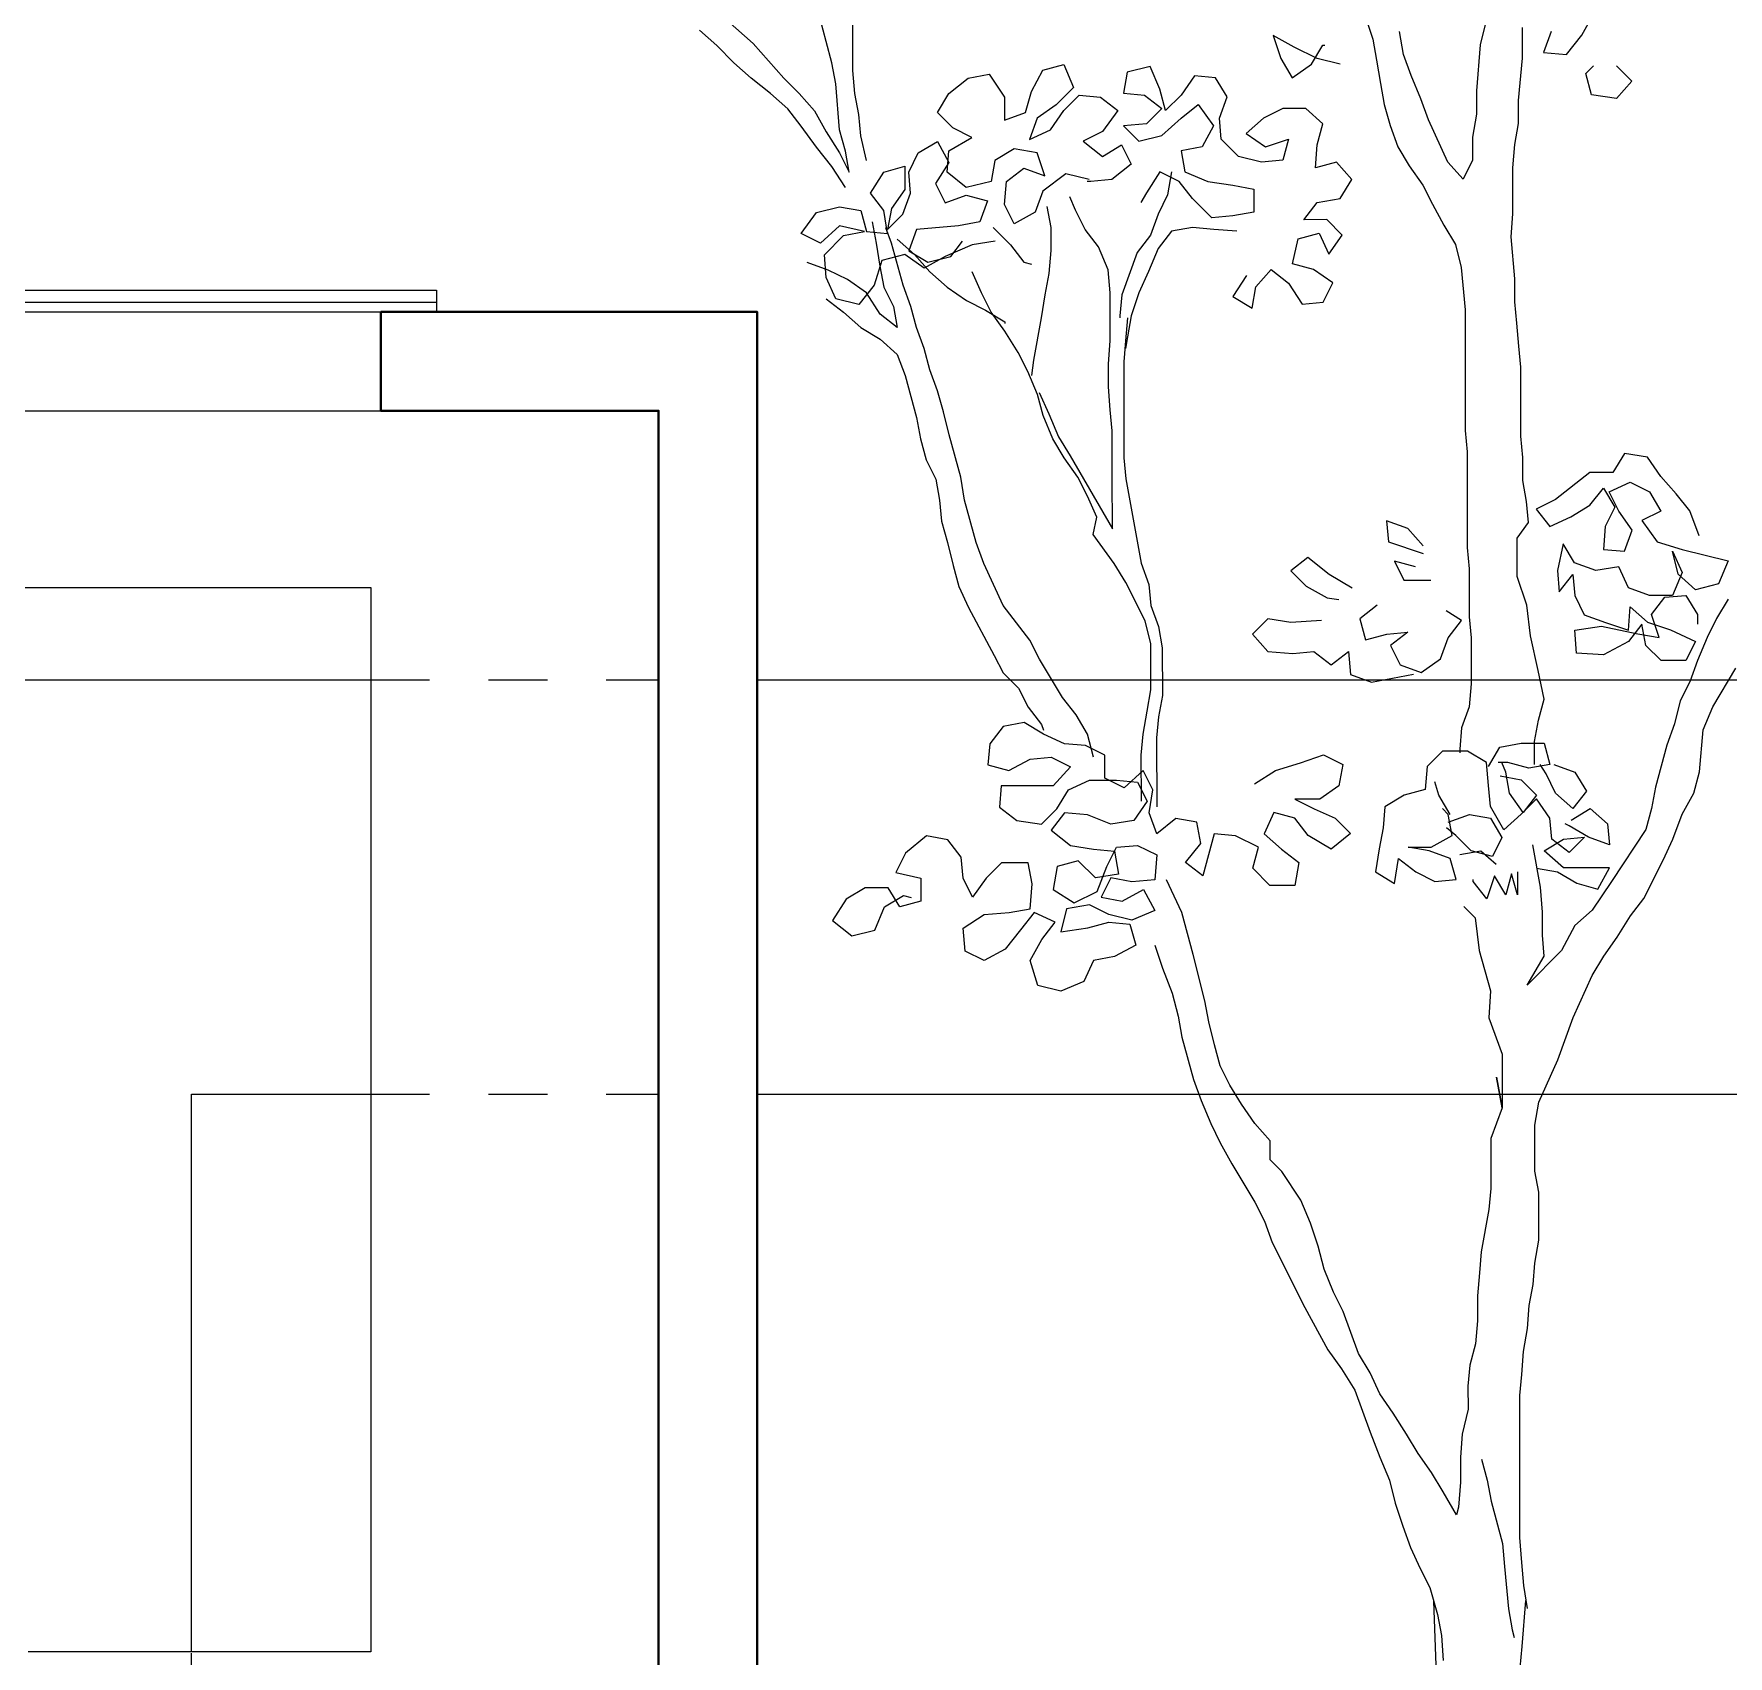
# Model space of a CAD drawing. Header units: millimetres. Extents: x 2810.5 to 2848.4, y 1624.4 to 1676.1.
# Drawn here: x 2840.064 to 2842.94, y 1637.632 to 1640.386 of the extents above; entities that cross this region are included whole.
import ezdxf

# ---------------------------------------------------------------- set-up
doc = ezdxf.new("R2010")
doc.units = ezdxf.units.MM
doc.linetypes.add('TRATTEGGIATA2', pattern=[9.525, 6.35, -3.175])
for name, color, linetype, lineweight in [('MURATURA_section_wall', 7, 'Continuous', 40), ('PROIEZIONI_projections', 145, 'Continuous', 13), ('SEZIONI_medie_small_section', 2, 'Continuous', 25)]:
    doc.layers.add(name, color=color, linetype=linetype, lineweight=lineweight)
doc.layers.add('VERDE_ALBERI', color=104, linetype='Continuous')
doc.layers.add('VETRATE_sezioni_windows_sections', color=7, linetype='Continuous', true_color=0x4d79ff)

msp = doc.modelspace()

# ---------------------------------------------------------------- linework, layer by layer
at = {"layer": 'MURATURA_section_wall'}
msp.add_line((2840.6531, 1639.9136), (2840.6531, 1639.746), dxfattribs=at)
for points in [[(2840.6531, 1639.9136), (2841.2921, 1639.9136), (2841.2921, 1636.7731)], [(2840.6531, 1639.746), (2841.1246, 1639.746), (2841.1246, 1636.7731)]]:
    msp.add_lwpolyline(points, dxfattribs=at)
at = {"layer": 'PROIEZIONI_projections'}
for points in [[(2841.2921, 1639.2893), (2844.0749, 1639.2893), (2844.0749, 1641.8615), (2839.8676, 1641.8615), (2839.8676, 1639.9504)], [(2839.1397, 1639.9136), (2840.6531, 1639.9136)], [(2839.1397, 1639.746), (2840.6531, 1639.746)], [(2837.7077, 1638.1136), (2837.7077, 1639.446), (2840.6357, 1639.446), (2840.6357, 1637.6395), (2840.0538, 1637.6395)], [(2839.8676, 1639.446), (2839.8676, 1639.2893), (2840.6357, 1639.2893)], [(2840.3314, 1637.6395), (2840.3314, 1638.5856), (2840.6357, 1638.5856)], [(2841.2921, 1638.5856), (2843.2007, 1638.5856), (2843.2007, 1636.7731), (2841.2921, 1636.7731)]]:
    msp.add_lwpolyline(points, dxfattribs=at)
at = {"layer": 'PROIEZIONI_projections', "linetype": 'TRATTEGGIATA2', "ltscale": 0.01}
for points in [[(2840.6357, 1639.2893), (2841.1246, 1639.2893)], [(2840.6357, 1638.5856), (2841.1246, 1638.5856)], [(2840.3314, 1637.1368), (2840.3314, 1637.6395)]]:
    msp.add_lwpolyline(points, dxfattribs=at)
at = {"layer": 'SEZIONI_medie_small_section'}
msp.add_line((2840.7474, 1639.9504), (2840.7474, 1639.9136), dxfattribs=at)
at = {"layer": 'VERDE_ALBERI'}
for p, q in [((2841.4545, 1640.3236), (2841.4544, 1640.4473)), ((2842.3109, 1640.4546), (2842.3371, 1640.3765)), ((2841.2264, 1640.4211), (2841.2851, 1640.369)), ((2841.4088, 1640.3724), (2841.399, 1640.4114)), ((2842.5292, 1640.406), (2842.5195, 1640.3669)), ((2842.6921, 1640.3833), (2842.7116, 1640.4192)), ((2841.2232, 1640.3657), (2841.1939, 1640.3917)), ((2842.2035, 1640.3633), (2842.1677, 1640.3828)), ((2842.1677, 1640.3828), (2842.1808, 1640.3438)), ((2842.3371, 1640.3765), (2842.3436, 1640.3407)), ((2842.3892, 1640.3505), (2842.3826, 1640.3895)), ((2842.5911, 1640.3441), (2842.5911, 1640.3962)), ((2842.6399, 1640.3898), (2842.6269, 1640.3539)), ((2842.666, 1640.3507), (2842.6921, 1640.3833)), ((2841.2525, 1640.3364), (2841.2232, 1640.3657)), ((2841.2851, 1640.369), (2841.3373, 1640.3104)), ((2841.4187, 1640.3365), (2841.4088, 1640.3724)), ((2842.2426, 1640.3438), (2842.2035, 1640.3633)), ((2842.2329, 1640.334), (2842.2524, 1640.3666)), ((2842.2524, 1640.3666), (2842.2556, 1640.3666)), ((2842.4023, 1640.3147), (2842.3892, 1640.3505)), ((2842.5195, 1640.3669), (2842.513, 1640.2887)), ((2842.6269, 1640.3539), (2842.666, 1640.3507)), ((2841.2819, 1640.3104), (2841.2525, 1640.3364)), ((2841.4252, 1640.3007), (2841.4187, 1640.3365)), ((2841.4578, 1640.2845), (2841.4545, 1640.3236)), ((2841.6499, 1640.3107), (2841.6857, 1640.3173)), ((2841.6857, 1640.3173), (2841.7118, 1640.2782)), ((2841.7574, 1640.288), (2841.7769, 1640.3238)), ((2841.7769, 1640.3238), (2841.8127, 1640.3337)), ((2841.8127, 1640.3337), (2841.8291, 1640.2946)), ((2841.9202, 1640.3207), (2841.9137, 1640.2849)), ((2841.9593, 1640.3305), (2841.9202, 1640.3207)), ((2841.9756, 1640.2915), (2841.9593, 1640.3305)), ((2842.1808, 1640.3438), (2842.2003, 1640.3112)), ((2842.2003, 1640.3112), (2842.2329, 1640.334)), ((2842.2817, 1640.3341), (2842.2426, 1640.3438)), ((2842.3436, 1640.3407), (2842.3502, 1640.3016)), ((2842.5847, 1640.2725), (2842.5911, 1640.3441)), ((2842.6986, 1640.3182), (2842.7116, 1640.3312)), ((2842.7084, 1640.2824), (2842.6986, 1640.3182)), ((2842.7507, 1640.3313), (2842.7768, 1640.3052)), ((2841.3145, 1640.2843), (2841.2819, 1640.3104)), ((2841.3373, 1640.3104), (2841.3633, 1640.2844)), ((2841.4318, 1640.2226), (2841.4252, 1640.3007)), ((2841.6174, 1640.2846), (2841.6499, 1640.3107)), ((2841.8291, 1640.2946), (2841.7998, 1640.2652)), ((2841.9854, 1640.2556), (2841.9756, 1640.2915)), ((2842.0342, 1640.3143), (2842.0115, 1640.2817)), ((2842.0701, 1640.3111), (2842.0342, 1640.3143)), ((2842.0896, 1640.2785), (2842.0701, 1640.3111)), ((2842.3502, 1640.3016), (2842.3567, 1640.2658)), ((2842.4186, 1640.2756), (2842.4023, 1640.3147)), ((2842.513, 1640.2887), (2842.513, 1640.2496)), ((2842.7768, 1640.3052), (2842.7508, 1640.2759)), ((2841.3438, 1640.2583), (2841.3145, 1640.2843)), ((2841.3633, 1640.2844), (2841.3894, 1640.2551)), ((2841.4643, 1640.2487), (2841.4578, 1640.2845)), ((2841.5979, 1640.252), (2841.6174, 1640.2846)), ((2841.7118, 1640.2782), (2841.7119, 1640.2391)), ((2841.7477, 1640.2522), (2841.7574, 1640.288)), ((2841.7998, 1640.2652), (2841.7672, 1640.2424)), ((2841.8128, 1640.2555), (2841.8388, 1640.2816)), ((2841.8388, 1640.2816), (2841.8747, 1640.2783)), ((2841.8747, 1640.2783), (2841.904, 1640.2556)), ((2841.9137, 1640.2849), (2841.9496, 1640.2817)), ((2841.9496, 1640.2817), (2841.9789, 1640.2589)), ((2842.0115, 1640.2817), (2841.9854, 1640.2556)), ((2842.0115, 1640.2426), (2842.0408, 1640.2655)), ((2842.0408, 1640.2655), (2842.0669, 1640.2297)), ((2842.0766, 1640.2427), (2842.0896, 1640.2785)), ((2842.3567, 1640.2658), (2842.3665, 1640.2299)), ((2842.4316, 1640.2398), (2842.4186, 1640.2756)), ((2842.5847, 1640.2334), (2842.5847, 1640.2725)), ((2842.7508, 1640.2759), (2842.7084, 1640.2824)), ((2841.3666, 1640.229), (2841.3438, 1640.2583)), ((2841.3894, 1640.2551), (2841.409, 1640.2193)), ((2841.4676, 1640.2128), (2841.4643, 1640.2487)), ((2841.6239, 1640.226), (2841.5979, 1640.252)), ((2841.7119, 1640.2391), (2841.7477, 1640.2522)), ((2841.7672, 1640.2424), (2841.7542, 1640.2066)), ((2841.79, 1640.2229), (2841.8128, 1640.2555)), ((2841.904, 1640.2556), (2841.878, 1640.2197)), ((2841.9529, 1640.2328), (2841.9138, 1640.2295)), ((2841.9789, 1640.2589), (2841.9529, 1640.2328)), ((2841.9789, 1640.2133), (2842.0115, 1640.2426)), ((2842.0799, 1640.2069), (2842.0766, 1640.2427)), ((2842.1515, 1640.2428), (2842.1223, 1640.2167)), ((2842.1841, 1640.2591), (2842.1515, 1640.2428)), ((2842.2232, 1640.2591), (2842.1841, 1640.2591)), ((2842.2525, 1640.2331), (2842.2232, 1640.2591)), ((2842.2428, 1640.1973), (2842.2525, 1640.2331)), ((2842.4643, 1640.1681), (2842.4316, 1640.2398)), ((2842.513, 1640.2496), (2842.5066, 1640.2105)), ((2842.5782, 1640.1976), (2842.5847, 1640.2334)), ((2841.3927, 1640.1932), (2841.3666, 1640.229)), ((2841.409, 1640.2193), (2841.4318, 1640.1835)), ((2841.4416, 1640.1868), (2841.4318, 1640.2226)), ((2841.4774, 1640.1705), (2841.4676, 1640.2128)), ((2841.5654, 1640.1836), (2841.5979, 1640.2032)), ((2841.5979, 1640.2032), (2841.6175, 1640.1674)), ((2841.6175, 1640.1869), (2841.6565, 1640.2097)), ((2841.6565, 1640.2097), (2841.6239, 1640.226)), ((2841.7542, 1640.2066), (2841.79, 1640.2229)), ((2841.878, 1640.2197), (2841.8454, 1640.2034)), ((2841.8454, 1640.2034), (2841.878, 1640.1774)), ((2841.9138, 1640.2295), (2841.9399, 1640.2035)), ((2841.9399, 1640.2035), (2841.9789, 1640.2133)), ((2842.0669, 1640.2297), (2842.0474, 1640.1938)), ((2842.1093, 1640.1776), (2842.0799, 1640.2069)), ((2842.1223, 1640.2167), (2842.1548, 1640.1939)), ((2842.1548, 1640.1939), (2842.1939, 1640.207)), ((2842.1939, 1640.207), (2842.1842, 1640.1711)), ((2842.3665, 1640.2299), (2842.3796, 1640.1941)), ((2842.5066, 1640.2105), (2842.5066, 1640.1714)), ((2841.4188, 1640.1607), (2841.3927, 1640.1932)), ((2841.4318, 1640.1835), (2841.4481, 1640.1509)), ((2841.4481, 1640.1509), (2841.4416, 1640.1868)), ((2841.5491, 1640.151), (2841.5654, 1640.1836)), ((2841.6142, 1640.1511), (2841.6175, 1640.1869)), ((2841.7282, 1640.1903), (2841.6956, 1640.1707)), ((2841.7673, 1640.1838), (2841.7282, 1640.1903)), ((2841.7803, 1640.1447), (2841.7673, 1640.1838)), ((2841.878, 1640.1774), (2841.9106, 1640.197)), ((2841.9106, 1640.197), (2841.9269, 1640.1644)), ((2842.0474, 1640.1938), (2842.0115, 1640.1873)), ((2842.0115, 1640.1873), (2842.0181, 1640.1515)), ((2842.1484, 1640.1679), (2842.1093, 1640.1776)), ((2842.2396, 1640.1582), (2842.2428, 1640.1973)), ((2842.3796, 1640.1941), (2842.3991, 1640.1616)), ((2842.575, 1640.1585), (2842.5782, 1640.1976)), ((2841.4416, 1640.1249), (2841.4188, 1640.1607)), ((2841.484, 1640.1151), (2841.5068, 1640.151)), ((2841.5068, 1640.151), (2841.5426, 1640.1608)), ((2841.5426, 1640.1608), (2841.5426, 1640.1217)), ((2841.5524, 1640.1152), (2841.5491, 1640.151)), ((2841.6175, 1640.1674), (2841.5947, 1640.1315)), ((2841.6468, 1640.1251), (2841.6142, 1640.1511)), ((2841.6956, 1640.1707), (2841.6892, 1640.1349)), ((2841.7152, 1640.1349), (2841.7445, 1640.1577)), ((2841.7445, 1640.1577), (2841.7803, 1640.1447)), ((2841.8162, 1640.148), (2841.7771, 1640.1187)), ((2841.8553, 1640.1383), (2841.8162, 1640.148)), ((2841.9269, 1640.1644), (2841.8943, 1640.1383)), ((2841.9757, 1640.1514), (2841.953, 1640.1156)), ((2842.0083, 1640.1352), (2841.9757, 1640.1514)), ((2841.9953, 1640.1514), (2841.9888, 1640.1123)), ((2842.0181, 1640.1515), (2842.0572, 1640.1352)), ((2842.1842, 1640.1711), (2842.1484, 1640.1679)), ((2842.2754, 1640.168), (2842.2396, 1640.1582)), ((2842.3015, 1640.1387), (2842.2754, 1640.168)), ((2842.3991, 1640.1616), (2842.422, 1640.129)), ((2842.4904, 1640.1389), (2842.4643, 1640.1681)), ((2842.5066, 1640.1714), (2842.4904, 1640.1389)), ((2842.5751, 1640.0803), (2842.575, 1640.1585)), ((2841.5426, 1640.1217), (2841.5198, 1640.0891)), ((2841.5947, 1640.1315), (2841.611, 1640.099)), ((2841.6892, 1640.1349), (2841.6468, 1640.1251)), ((2841.712, 1640.0958), (2841.7152, 1640.1349)), ((2841.7771, 1640.1187), (2841.7641, 1640.0828)), ((2841.8585, 1640.135), (2841.852, 1640.135)), ((2841.8943, 1640.1383), (2841.8585, 1640.135)), ((2842.0312, 1640.1059), (2842.0083, 1640.1352)), ((2842.0572, 1640.1352), (2842.0995, 1640.1287)), ((2842.0995, 1640.1287), (2842.1354, 1640.1222)), ((2842.1354, 1640.1222), (2842.1354, 1640.0832)), ((2842.2819, 1640.1061), (2842.3015, 1640.1387)), ((2842.422, 1640.129), (2842.4383, 1640.0965)), ((2841.3928, 1640.0825), (2841.4319, 1640.0923)), ((2841.4319, 1640.0923), (2841.4677, 1640.0858)), ((2841.5068, 1640.0858), (2841.484, 1640.1151)), ((2841.5198, 1640.0891), (2841.5134, 1640.0533)), ((2841.5394, 1640.0794), (2841.5524, 1640.1152)), ((2841.611, 1640.099), (2841.6468, 1640.112)), ((2841.6468, 1640.112), (2841.6827, 1640.1023)), ((2841.6827, 1640.1023), (2841.6697, 1640.0665)), ((2841.7283, 1640.0633), (2841.712, 1640.0958)), ((2841.7836, 1640.0926), (2841.7902, 1640.0568)), ((2841.8325, 1640.0861), (2841.8227, 1640.1089)), ((2841.953, 1640.1156), (2841.9432, 1640.0993)), ((2841.9888, 1640.1123), (2841.9726, 1640.0798)), ((2842.0638, 1640.0733), (2842.0312, 1640.1059)), ((2842.2201, 1640.0702), (2842.2429, 1640.0995)), ((2842.2429, 1640.0995), (2842.2819, 1640.1061)), ((2842.4383, 1640.0965), (2842.4579, 1640.0607)), ((2841.3668, 1640.0466), (2841.3928, 1640.0825)), ((2841.4319, 1640.0597), (2841.3994, 1640.0304)), ((2841.4743, 1640.05), (2841.4319, 1640.0597)), ((2841.4677, 1640.0858), (2841.4775, 1640.05)), ((2841.4873, 1640.0663), (2841.4938, 1640.0305)), ((2841.5134, 1640.0468), (2841.5068, 1640.0858)), ((2841.5134, 1640.0533), (2841.5394, 1640.0794)), ((2841.6339, 1640.0599), (2841.5622, 1640.0533)), ((2841.6697, 1640.0665), (2841.6339, 1640.0599)), ((2841.7641, 1640.0828), (2841.7283, 1640.0633)), ((2841.8488, 1640.0536), (2841.8325, 1640.0861)), ((2841.9726, 1640.0798), (2841.9596, 1640.0439)), ((2842.0996, 1640.0766), (2842.0638, 1640.0733)), ((2842.1354, 1640.0832), (2842.0996, 1640.0766)), ((2842.2592, 1640.0703), (2842.2201, 1640.0702)), ((2842.2853, 1640.0442), (2842.2592, 1640.0703)), ((2842.4579, 1640.0607), (2842.4774, 1640.0281)), ((2842.5719, 1640.0412), (2842.5751, 1640.0803)), ((2841.3994, 1640.0304), (2841.3668, 1640.0466)), ((2841.4059, 1640.0108), (2841.4385, 1640.0434)), ((2841.4385, 1640.0434), (2841.4743, 1640.05)), ((2841.4775, 1640.05), (2841.5134, 1640.0468)), ((2841.4938, 1640.0305), (2841.5004, 1639.9914)), ((2841.5199, 1640.0305), (2841.5101, 1640.0565)), ((2841.5395, 1639.9589), (2841.5199, 1640.0305)), ((2841.5297, 1640.037), (2841.559, 1640.011)), ((2841.5622, 1640.0533), (2841.5492, 1640.0175)), ((2841.6209, 1640.0078), (2841.6404, 1640.0339)), ((2841.6958, 1640.0339), (2841.6567, 1640.0274)), ((2841.6925, 1640.0567), (2841.7218, 1640.0274)), ((2841.7902, 1640.0568), (2841.7902, 1640.0177)), ((2841.8716, 1640.0243), (2841.8488, 1640.0536)), ((2841.9596, 1640.0439), (2841.9368, 1640.0146)), ((2841.9954, 1640.0505), (2841.9726, 1640.0211)), ((2842.0312, 1640.057), (2841.9954, 1640.0505)), ((2842.067, 1640.0538), (2842.0312, 1640.057)), ((2842.1061, 1640.0506), (2842.067, 1640.0538)), ((2842.2006, 1639.9953), (2842.2104, 1640.0376)), ((2842.2104, 1640.0376), (2842.2462, 1640.0474)), ((2842.2462, 1640.0474), (2842.2625, 1640.0116)), ((2842.2625, 1640.0116), (2842.2853, 1640.0442)), ((2842.5784, 1639.9696), (2842.5719, 1640.0412)), ((2841.4092, 1639.9718), (2841.4059, 1640.0108)), ((2841.5036, 1640.0012), (2841.4906, 1639.9588)), ((2841.5427, 1640.011), (2841.5036, 1640.0012)), ((2841.5753, 1639.9882), (2841.5427, 1640.011)), ((2841.5492, 1640.0175), (2841.5818, 1639.998)), ((2841.559, 1640.011), (2841.5851, 1639.9817)), ((2841.6111, 1640.0078), (2841.5753, 1639.9882)), ((2841.5818, 1639.998), (2841.6209, 1640.0078)), ((2841.6567, 1640.0274), (2841.6111, 1640.0078)), ((2841.7218, 1640.0274), (2841.7447, 1639.9981)), ((2841.7902, 1640.0177), (2841.787, 1639.9786)), ((2841.888, 1639.9852), (2841.8716, 1640.0243)), ((2841.9368, 1640.0146), (2841.9108, 1639.9429)), ((2841.9726, 1640.0211), (2841.9564, 1639.982)), ((2842.4774, 1640.0281), (2842.4872, 1639.989)), ((2841.4125, 1639.9848), (2841.3766, 1639.9978)), ((2841.445, 1639.9685), (2841.4125, 1639.9848)), ((2841.5004, 1639.9914), (2841.5069, 1639.9556)), ((2841.5851, 1639.9817), (2841.6144, 1639.9557)), ((2841.673, 1639.946), (2841.6567, 1639.9818)), ((2841.7447, 1639.9981), (2841.7577, 1639.9949)), ((2841.787, 1639.9786), (2841.7805, 1639.9428)), ((2841.8913, 1639.9462), (2841.888, 1639.9852)), ((2841.9564, 1639.982), (2841.9401, 1639.9462)), ((2842.1225, 1639.9757), (2842.0997, 1639.9398)), ((2842.1388, 1639.9562), (2842.1648, 1639.9855)), ((2842.1648, 1639.9855), (2842.1941, 1639.9627)), ((2842.2365, 1639.9856), (2842.2006, 1639.9953)), ((2842.269, 1639.9628), (2842.2365, 1639.9856)), ((2842.4872, 1639.989), (2842.4938, 1639.9174)), ((2841.4255, 1639.936), (2841.4092, 1639.9718)), ((2841.4776, 1639.9458), (2841.445, 1639.9685)), ((2841.4906, 1639.9588), (2841.4646, 1639.9262)), ((2841.5005, 1639.91), (2841.4776, 1639.9458)), ((2841.5069, 1639.9556), (2841.5233, 1639.923)), ((2841.5526, 1639.923), (2841.5395, 1639.9589)), ((2841.6144, 1639.9557), (2841.647, 1639.9329)), ((2841.6894, 1639.9134), (2841.673, 1639.946)), ((2841.8913, 1639.8647), (2841.8913, 1639.9462)), ((2841.9401, 1639.9462), (2841.9271, 1639.9071)), ((2842.1323, 1639.9203), (2842.1388, 1639.9562)), ((2842.1941, 1639.9627), (2842.217, 1639.9269)), ((2842.2528, 1639.9302), (2842.269, 1639.9628)), ((2842.5785, 1639.9305), (2842.5784, 1639.9696)), ((2841.4092, 1639.9359), (2841.4386, 1639.9132)), ((2841.4646, 1639.9262), (2841.4255, 1639.936)), ((2841.5233, 1639.923), (2841.5298, 1639.8872)), ((2841.5624, 1639.8872), (2841.5526, 1639.923)), ((2841.647, 1639.9329), (2841.6796, 1639.9166)), ((2841.6796, 1639.9166), (2841.7122, 1639.8971)), ((2841.7805, 1639.9428), (2841.774, 1639.9037)), ((2841.9108, 1639.9429), (2841.9076, 1639.9071)), ((2842.0997, 1639.9398), (2842.1323, 1639.9203)), ((2842.217, 1639.9269), (2842.2528, 1639.9302)), ((2842.4938, 1639.9174), (2842.494, 1639.7122)), ((2842.5818, 1639.8947), (2842.5785, 1639.9305)), ((2841.4386, 1639.9132), (2841.4679, 1639.8871)), ((2841.4679, 1639.8871), (2841.5005, 1639.8676)), ((2841.5298, 1639.8872), (2841.5005, 1639.91)), ((2841.5754, 1639.8514), (2841.5624, 1639.8872)), ((2841.7122, 1639.8809), (2841.6894, 1639.9134)), ((2841.7122, 1639.8971), (2841.7122, 1639.8939)), ((2841.774, 1639.9037), (2841.7611, 1639.832)), ((2841.9076, 1639.9071), (2841.9076, 1639.9038)), ((2841.9206, 1639.9038), (2841.9174, 1639.8648)), ((2841.9271, 1639.9071), (2841.9206, 1639.8713)), ((2842.5851, 1639.8556), (2842.5818, 1639.8947)), ((2841.5005, 1639.8676), (2841.5298, 1639.8416)), ((2841.735, 1639.845), (2841.7122, 1639.8809)), ((2841.8881, 1639.8256), (2841.8913, 1639.8647)), ((2841.9174, 1639.8648), (2841.9142, 1639.8289)), ((2841.9206, 1639.8713), (2841.9174, 1639.8517)), ((2841.5298, 1639.8416), (2841.5429, 1639.8058)), ((2841.5852, 1639.8156), (2841.5754, 1639.8514)), ((2841.7513, 1639.8125), (2841.735, 1639.845)), ((2841.7611, 1639.832), (2841.7579, 1639.806)), ((2841.9142, 1639.8289), (2841.9143, 1639.6661)), ((2842.5883, 1639.8198), (2842.5851, 1639.8556)), ((2841.5429, 1639.8058), (2841.5625, 1639.7342)), ((2841.5983, 1639.7798), (2841.5852, 1639.8156)), ((2841.7677, 1639.7734), (2841.7513, 1639.8125)), ((2841.8881, 1639.7866), (2841.8881, 1639.8256)), ((2842.5885, 1639.7025), (2842.5883, 1639.8198)), ((2841.6081, 1639.744), (2841.5983, 1639.7798)), ((2841.7775, 1639.7376), (2841.7677, 1639.7734)), ((2841.7709, 1639.7767), (2841.7872, 1639.7409)), ((2841.8914, 1639.7475), (2841.8881, 1639.7866)), ((2841.6179, 1639.7049), (2841.6081, 1639.744)), ((2841.8947, 1639.7117), (2841.8914, 1639.7475)), ((2841.5625, 1639.7342), (2841.5691, 1639.6983)), ((2841.7938, 1639.6985), (2841.7775, 1639.7376)), ((2841.7872, 1639.7409), (2841.8035, 1639.7018)), ((2841.5691, 1639.6983), (2841.5789, 1639.6625)), ((2841.6375, 1639.6333), (2841.6179, 1639.7049)), ((2841.8133, 1639.666), (2841.7938, 1639.6985)), ((2841.8035, 1639.7018), (2841.8231, 1639.6693)), ((2841.8948, 1639.6335), (2841.8947, 1639.7117)), ((2842.494, 1639.7122), (2842.4973, 1639.6764)), ((2842.5917, 1639.6667), (2842.5885, 1639.7025)), ((2841.5789, 1639.6625), (2841.5952, 1639.63)), ((2841.8362, 1639.6334), (2841.8133, 1639.666)), ((2841.8231, 1639.6693), (2841.8949, 1639.5456)), ((2841.9143, 1639.6661), (2841.9176, 1639.6303)), ((2842.4973, 1639.6764), (2842.4974, 1639.5135)), ((2842.5918, 1639.6276), (2842.5917, 1639.6667)), ((2842.7644, 1639.6734), (2842.7448, 1639.6408)), ((2842.8034, 1639.6669), (2842.7644, 1639.6734)), ((2842.8263, 1639.6343), (2842.8034, 1639.6669)), ((2841.5952, 1639.63), (2841.6017, 1639.5941)), ((2841.6441, 1639.5942), (2841.6375, 1639.6333)), ((2841.8525, 1639.6009), (2841.8362, 1639.6334)), ((2841.8949, 1639.5456), (2841.8948, 1639.6335)), ((2841.9176, 1639.6303), (2841.9438, 1639.487)), ((2842.5983, 1639.5918), (2842.5918, 1639.6276)), ((2842.7058, 1639.6408), (2842.6472, 1639.5951)), ((2842.7448, 1639.6408), (2842.7058, 1639.6408)), ((2842.8524, 1639.6051), (2842.8263, 1639.6343)), ((2841.8688, 1639.5651), (2841.8525, 1639.6009)), ((2842.7058, 1639.5854), (2842.7286, 1639.6147)), ((2842.7286, 1639.6147), (2842.7482, 1639.5822)), ((2842.7384, 1639.6082), (2842.7742, 1639.6245)), ((2842.7547, 1639.5757), (2842.7384, 1639.6082)), ((2842.7742, 1639.6245), (2842.8068, 1639.6083)), ((2842.8068, 1639.6083), (2842.8263, 1639.5757)), ((2842.8752, 1639.5758), (2842.8524, 1639.6051)), ((2841.6017, 1639.5941), (2841.605, 1639.5583)), ((2841.6637, 1639.5225), (2841.6441, 1639.5942)), ((2842.6016, 1639.556), (2842.5983, 1639.5918)), ((2842.6472, 1639.5951), (2842.6146, 1639.5788)), ((2842.6146, 1639.5788), (2842.6375, 1639.5495)), ((2842.6733, 1639.5658), (2842.7058, 1639.5854)), ((2842.7482, 1639.5822), (2842.7319, 1639.5496)), ((2842.7775, 1639.5431), (2842.7547, 1639.5757)), ((2842.8263, 1639.5757), (2842.7938, 1639.5594)), ((2842.8915, 1639.5334), (2842.8752, 1639.5758)), ((2841.605, 1639.5583), (2841.6148, 1639.5225)), ((2841.8623, 1639.5358), (2841.8688, 1639.5651)), ((2842.3964, 1639.546), (2842.3606, 1639.559)), ((2842.3606, 1639.559), (2842.3639, 1639.5232)), ((2842.4225, 1639.5167), (2842.3964, 1639.546)), ((2842.5821, 1639.5299), (2842.6016, 1639.556)), ((2842.6375, 1639.5495), (2842.6733, 1639.5658)), ((2842.7319, 1639.5496), (2842.7287, 1639.5105)), ((2842.7645, 1639.5073), (2842.7775, 1639.5431)), ((2842.7938, 1639.5594), (2842.8199, 1639.5236)), ((2841.6148, 1639.5225), (2841.6246, 1639.4834)), ((2841.6767, 1639.4867), (2841.6637, 1639.5225)), ((2841.8982, 1639.4869), (2841.8623, 1639.5358)), ((2842.3639, 1639.5232), (2842.4225, 1639.5037)), ((2842.4974, 1639.5135), (2842.5007, 1639.4777)), ((2842.5822, 1639.4648), (2842.5821, 1639.5299)), ((2842.6603, 1639.5202), (2842.6505, 1639.4746)), ((2842.6798, 1639.4877), (2842.6603, 1639.5202)), ((2842.8199, 1639.5236), (2842.8622, 1639.5106)), ((2841.6246, 1639.4834), (2841.6344, 1639.4476)), ((2841.7094, 1639.4151), (2841.6767, 1639.4867)), ((2841.9178, 1639.4544), (2841.8982, 1639.4869)), ((2841.9438, 1639.487), (2841.9568, 1639.4512)), ((2842.2271, 1639.497), (2842.1978, 1639.4742)), ((2842.263, 1639.4677), (2842.2271, 1639.497)), ((2842.4095, 1639.4809), (2842.3737, 1639.4906)), ((2842.3737, 1639.4906), (2842.39, 1639.4581)), ((2842.7157, 1639.4747), (2842.6798, 1639.4877)), ((2842.7287, 1639.5105), (2842.7645, 1639.5073)), ((2842.8557, 1639.4683), (2842.8459, 1639.5073)), ((2842.8459, 1639.5073), (2842.8622, 1639.4715)), ((2842.8622, 1639.5106), (2842.9404, 1639.4911)), ((2842.9404, 1639.4911), (2842.9241, 1639.4521)), ((2841.9504, 1639.3893), (2841.9178, 1639.4544)), ((2842.1978, 1639.4742), (2842.2239, 1639.4482)), ((2842.3021, 1639.445), (2842.263, 1639.4677)), ((2842.39, 1639.4581), (2842.4356, 1639.4581)), ((2842.5007, 1639.4777), (2842.5008, 1639.3963)), ((2842.5985, 1639.4159), (2842.5822, 1639.4648)), ((2842.6505, 1639.4746), (2842.6538, 1639.4388)), ((2842.6538, 1639.4388), (2842.6766, 1639.4681)), ((2842.6766, 1639.4681), (2842.6799, 1639.4323)), ((2842.7548, 1639.4812), (2842.7157, 1639.4747)), ((2842.7711, 1639.4454), (2842.7548, 1639.4812)), ((2842.8622, 1639.4715), (2842.846, 1639.4324)), ((2842.8851, 1639.4422), (2842.8557, 1639.4683)), ((2841.6344, 1639.4476), (2841.6507, 1639.4118)), ((2841.9568, 1639.4512), (2841.9601, 1639.4153)), ((2842.2239, 1639.4482), (2842.2598, 1639.4286)), ((2842.2598, 1639.4286), (2842.2793, 1639.4254)), ((2842.6799, 1639.4323), (2842.6962, 1639.3997)), ((2842.8069, 1639.4324), (2842.7711, 1639.4454)), ((2842.846, 1639.4324), (2842.8069, 1639.4324)), ((2842.8102, 1639.3998), (2842.833, 1639.4292)), ((2842.833, 1639.4292), (2842.8688, 1639.4325)), ((2842.8688, 1639.4325), (2842.8884, 1639.3999)), ((2842.9241, 1639.4521), (2842.8851, 1639.4422)), ((2842.9405, 1639.426), (2842.9209, 1639.3934)), ((2841.6507, 1639.4118), (2841.6941, 1639.3304)), ((2841.755, 1639.3565), (2841.7094, 1639.4151)), ((2841.9601, 1639.4153), (2841.9732, 1639.3795)), ((2842.3445, 1639.4157), (2842.3152, 1639.3929)), ((2842.4878, 1639.3898), (2842.4617, 1639.406)), ((2842.6051, 1639.3638), (2842.5985, 1639.4159)), ((2842.6962, 1639.3997), (2842.732, 1639.3867)), ((2842.7711, 1639.3737), (2842.7744, 1639.4128)), ((2842.7744, 1639.4128), (2842.8037, 1639.3868)), ((2842.8233, 1639.3608), (2842.8102, 1639.3998)), ((2842.8884, 1639.3999), (2842.8884, 1639.3836)), ((2841.9602, 1639.3502), (2841.9504, 1639.3893)), ((2841.9732, 1639.3795), (2841.9797, 1639.3437)), ((2842.1588, 1639.3927), (2842.1328, 1639.3666)), ((2842.1979, 1639.3862), (2842.1588, 1639.3927)), ((2842.25, 1639.3896), (2842.1979, 1639.3862)), ((2842.3152, 1639.3929), (2842.325, 1639.3571)), ((2842.3608, 1639.3669), (2842.3966, 1639.3701)), ((2842.3966, 1639.3701), (2842.3673, 1639.3473)), ((2842.465, 1639.3604), (2842.4878, 1639.3898)), ((2842.5008, 1639.3963), (2842.5041, 1639.3605)), ((2842.68, 1639.3737), (2842.7255, 1639.3802)), ((2842.6832, 1639.3346), (2842.68, 1639.3737)), ((2842.7255, 1639.3802), (2842.7874, 1639.3672)), ((2842.732, 1639.3867), (2842.7711, 1639.3737)), ((2842.7939, 1639.3835), (2842.7712, 1639.3542)), ((2842.8005, 1639.3477), (2842.7939, 1639.3835)), ((2842.8037, 1639.3868), (2842.8428, 1639.3738)), ((2842.8428, 1639.3738), (2842.8852, 1639.3543)), ((2842.9209, 1639.3934), (2842.9047, 1639.3608)), ((2841.7713, 1639.324), (2841.755, 1639.3565)), ((2841.9603, 1639.272), (2841.9602, 1639.3502)), ((2841.9797, 1639.3437), (2841.9798, 1639.2623)), ((2842.1328, 1639.3666), (2842.1589, 1639.3374)), ((2842.325, 1639.3571), (2842.3608, 1639.3669)), ((2842.3673, 1639.3473), (2842.3836, 1639.3148)), ((2842.452, 1639.3246), (2842.465, 1639.3604)), ((2842.5041, 1639.3605), (2842.5042, 1639.2823)), ((2842.6181, 1639.3052), (2842.6051, 1639.3638)), ((2842.7712, 1639.3542), (2842.7288, 1639.3314)), ((2842.7874, 1639.3672), (2842.8233, 1639.3608)), ((2842.8266, 1639.3217), (2842.8005, 1639.3477)), ((2842.8852, 1639.3543), (2842.8689, 1639.3217)), ((2842.9047, 1639.3608), (2842.8884, 1639.3217)), ((2841.6941, 1639.3304), (2841.7095, 1639.3011)), ((2841.8105, 1639.2589), (2841.7713, 1639.324)), ((2842.1589, 1639.3374), (2842.2012, 1639.3341)), ((2842.2012, 1639.3341), (2842.237, 1639.3374)), ((2842.237, 1639.3374), (2842.2664, 1639.3147)), ((2842.2664, 1639.3147), (2842.2957, 1639.3375)), ((2842.2957, 1639.3375), (2842.299, 1639.2984)), ((2842.3836, 1639.3148), (2842.4195, 1639.3018)), ((2842.4195, 1639.3018), (2842.452, 1639.3246)), ((2842.7288, 1639.3314), (2842.6832, 1639.3346)), ((2842.8689, 1639.3217), (2842.8266, 1639.3217)), ((2842.8884, 1639.3217), (2842.8754, 1639.2859)), ((2841.7095, 1639.3011), (2841.7355, 1639.2751)), ((2842.299, 1639.2984), (2842.3348, 1639.2854)), ((2842.3348, 1639.2854), (2842.4064, 1639.2985)), ((2842.5042, 1639.2823), (2842.5009, 1639.2432)), ((2842.6279, 1639.2564), (2842.6181, 1639.3052)), ((2842.8754, 1639.2859), (2842.8592, 1639.2533)), ((2842.9146, 1639.2436), (2842.9536, 1639.3088)), ((2841.7355, 1639.2751), (2841.7519, 1639.2425)), ((2841.8333, 1639.2296), (2841.8105, 1639.2589)), ((2841.9538, 1639.2362), (2841.9603, 1639.272)), ((2841.9798, 1639.2623), (2841.9733, 1639.2265)), ((2842.6182, 1639.2205), (2842.6279, 1639.2564)), ((2842.8592, 1639.2533), (2842.8495, 1639.2142)), ((2841.7519, 1639.2425), (2841.7747, 1639.2132)), ((2841.8529, 1639.197), (2841.8333, 1639.2296)), ((2841.9473, 1639.1971), (2841.9538, 1639.2362)), ((2841.9733, 1639.2265), (2841.9701, 1639.1906)), ((2842.5009, 1639.2432), (2842.4879, 1639.2074)), ((2842.8983, 1639.2045), (2842.9146, 1639.2436)), ((2841.7095, 1639.2099), (2841.6868, 1639.1806)), ((2841.7454, 1639.2165), (2841.7095, 1639.2099)), ((2841.778, 1639.197), (2841.7454, 1639.2165)), ((2841.7747, 1639.2132), (2841.7779, 1639.2035)), ((2841.8138, 1639.1807), (2841.778, 1639.197)), ((2841.8627, 1639.158), (2841.8529, 1639.197)), ((2841.9441, 1639.1613), (2841.9473, 1639.1971)), ((2842.4879, 1639.2074), (2842.4847, 1639.1716)), ((2842.6117, 1639.1847), (2842.6182, 1639.2205)), ((2842.8495, 1639.2142), (2842.8365, 1639.1784)), ((2842.8919, 1639.1328), (2842.8983, 1639.2045)), ((2841.6868, 1639.1806), (2841.6836, 1639.1448)), ((2841.8496, 1639.1775), (2841.8138, 1639.1807)), ((2841.8822, 1639.1612), (2841.8496, 1639.1775)), ((2841.9701, 1639.1906), (2841.9702, 1639.0734)), ((2842.4554, 1639.1683), (2842.4294, 1639.1422)), ((2842.4978, 1639.1683), (2842.4554, 1639.1683)), ((2842.4847, 1639.1716), (2842.4847, 1639.165)), ((2842.5303, 1639.1488), (2842.4978, 1639.1683)), ((2842.5336, 1639.1423), (2842.5531, 1639.1749)), ((2842.5531, 1639.1749), (2842.5889, 1639.1814)), ((2842.5889, 1639.1814), (2842.628, 1639.1815)), ((2842.6118, 1639.1456), (2842.6117, 1639.1847)), ((2842.628, 1639.1815), (2842.6378, 1639.1456)), ((2842.8365, 1639.1784), (2842.817, 1639.1067)), ((2841.6836, 1639.1448), (2841.7194, 1639.135)), ((2841.7194, 1639.135), (2841.7552, 1639.1546)), ((2841.7552, 1639.1546), (2841.791, 1639.1579)), ((2841.791, 1639.1579), (2841.8236, 1639.1416)), ((2841.8236, 1639.1416), (2841.7943, 1639.109)), ((2841.8822, 1639.1222), (2841.8822, 1639.1612)), ((2841.9442, 1639.0831), (2841.9441, 1639.1613)), ((2842.1721, 1639.1354), (2842.2144, 1639.1485)), ((2842.2144, 1639.1485), (2842.2535, 1639.1616)), ((2842.2535, 1639.1616), (2842.2861, 1639.1453)), ((2842.2861, 1639.1453), (2842.2796, 1639.1095)), ((2842.4294, 1639.1422), (2842.4262, 1639.1031)), ((2842.5336, 1639.1097), (2842.5303, 1639.1488)), ((2842.5662, 1639.1488), (2842.5499, 1639.1488)), ((2842.5629, 1639.1325), (2842.5564, 1639.1488)), ((2842.602, 1639.1391), (2842.5662, 1639.1488)), ((2842.6378, 1639.1456), (2842.602, 1639.1391)), ((2842.6313, 1639.1294), (2842.6215, 1639.1456)), ((2842.6443, 1639.1456), (2842.6802, 1639.1327)), ((2841.7943, 1639.109), (2841.7064, 1639.109)), ((2841.8204, 1639.1026), (2841.8562, 1639.1189)), ((2841.8562, 1639.1189), (2841.9018, 1639.1189)), ((2841.9148, 1639.1059), (2841.8822, 1639.1222)), ((2841.9018, 1639.1189), (2841.9376, 1639.1157)), ((2841.9474, 1639.1352), (2841.9148, 1639.1059)), ((2841.9376, 1639.1157), (2841.9539, 1639.0831)), ((2841.9637, 1639.1027), (2841.9474, 1639.1352)), ((2842.1363, 1639.1126), (2842.1721, 1639.1354)), ((2842.2796, 1639.1095), (2842.247, 1639.0867)), ((2842.449, 1639.0934), (2842.4424, 1639.1161)), ((2842.5369, 1639.0739), (2842.5336, 1639.1097)), ((2842.5532, 1639.126), (2842.589, 1639.1195)), ((2842.5695, 1639.0967), (2842.5629, 1639.1325)), ((2842.589, 1639.1195), (2842.6151, 1639.0935)), ((2842.6476, 1639.0968), (2842.6313, 1639.1294)), ((2842.6802, 1639.1327), (2842.6997, 1639.1001)), ((2842.8821, 1639.097), (2842.8919, 1639.1328)), ((2841.7064, 1639.109), (2841.7032, 1639.0731)), ((2841.8009, 1639.07), (2841.8204, 1639.1026)), ((2841.9539, 1639.0831), (2841.9312, 1639.0505)), ((2841.9572, 1639.0636), (2841.9637, 1639.1027)), ((2842.247, 1639.0867), (2842.2047, 1639.0866)), ((2842.2047, 1639.0866), (2842.2373, 1639.0704)), ((2842.3903, 1639.0933), (2842.3578, 1639.0737)), ((2842.4262, 1639.1031), (2842.3903, 1639.0933)), ((2842.4685, 1639.0608), (2842.449, 1639.0934)), ((2842.5923, 1639.0642), (2842.5695, 1639.0967)), ((2842.6151, 1639.087), (2842.589, 1639.0609)), ((2842.6151, 1639.0935), (2842.5923, 1639.0642)), ((2842.6379, 1639.0544), (2842.6151, 1639.087)), ((2842.677, 1639.0708), (2842.6476, 1639.0968)), ((2842.6997, 1639.1001), (2842.677, 1639.0708)), ((2842.817, 1639.1067), (2842.8105, 1639.0709)), ((2842.8626, 1639.0612), (2842.8821, 1639.097)), ((2841.7032, 1639.0731), (2841.7325, 1639.0504)), ((2841.7748, 1639.0439), (2841.8009, 1639.07)), ((2841.8139, 1639.0635), (2841.7911, 1639.0341)), ((2841.853, 1639.0602), (2841.8139, 1639.0635)), ((2841.8921, 1639.044), (2841.853, 1639.0602)), ((2841.9703, 1639.0278), (2841.9572, 1639.0636)), ((2842.0028, 1639.0539), (2841.9703, 1639.0278)), ((2842.0386, 1639.0474), (2842.0028, 1639.0539)), ((2842.1689, 1639.0638), (2842.1527, 1639.0279)), ((2842.2047, 1639.0541), (2842.1689, 1639.0638)), ((2842.2276, 1639.0248), (2842.2047, 1639.0541)), ((2842.2373, 1639.0704), (2842.2731, 1639.0541)), ((2842.2731, 1639.0541), (2842.2992, 1639.0281)), ((2842.3578, 1639.0737), (2842.3546, 1639.0379)), ((2842.4653, 1639.0608), (2842.4555, 1639.0706)), ((2842.4653, 1639.0478), (2842.5011, 1639.0608)), ((2842.4718, 1639.025), (2842.4653, 1639.0608)), ((2842.5011, 1639.0608), (2842.5369, 1639.0544)), ((2842.5598, 1639.0348), (2842.5369, 1639.0739)), ((2842.5369, 1639.0544), (2842.5565, 1639.0218)), ((2842.589, 1639.0609), (2842.5598, 1639.0348)), ((2842.6412, 1639.0186), (2842.6379, 1639.0544)), ((2842.6737, 1639.0512), (2842.7063, 1639.0708)), ((2842.7063, 1639.0708), (2842.7356, 1639.0448)), ((2842.8105, 1639.0709), (2842.8008, 1639.0351)), ((2842.8464, 1639.0188), (2842.8626, 1639.0612)), ((2841.5794, 1639.0242), (2841.5436, 1638.9948)), ((2841.6153, 1639.0177), (2841.5794, 1639.0242)), ((2841.7325, 1639.0504), (2841.7748, 1639.0439)), ((2841.7911, 1639.0341), (2841.8237, 1639.0081)), ((2841.9312, 1639.0505), (2841.8921, 1639.044)), ((2842.0452, 1639.0116), (2842.0386, 1639.0474)), ((2842.068, 1639.0279), (2842.0485, 1638.9562)), ((2842.1038, 1639.0246), (2842.068, 1639.0279)), ((2842.1429, 1639.0051), (2842.1038, 1639.0246)), ((2842.1527, 1639.0279), (2842.182, 1639.0019)), ((2842.2667, 1639.002), (2842.2276, 1639.0248)), ((2842.2992, 1639.0281), (2842.2667, 1639.002)), ((2842.3546, 1639.0379), (2842.3481, 1639.0021)), ((2842.436, 1639.0054), (2842.4718, 1639.025)), ((2842.4783, 1639.025), (2842.462, 1639.038)), ((2842.5044, 1638.999), (2842.4783, 1639.025)), ((2842.6705, 1639.0414), (2842.664, 1639.0447)), ((2842.7031, 1639.0219), (2842.6705, 1639.0414)), ((2842.7356, 1639.0448), (2842.7389, 1639.0089)), ((2842.8008, 1639.0351), (2842.7422, 1638.9471)), ((2841.5436, 1638.9948), (2841.5274, 1638.9622)), ((2841.6381, 1638.9884), (2841.6153, 1639.0177)), ((2841.8237, 1639.0081), (2841.8628, 1639.0016)), ((2841.8628, 1639.0016), (2841.8986, 1638.9984)), ((2841.8856, 1638.9723), (2841.9019, 1639.0049)), ((2841.8986, 1638.9984), (2841.9052, 1638.9593)), ((2841.9019, 1639.0049), (2841.9377, 1639.0082)), ((2841.9377, 1639.0082), (2841.9703, 1638.992)), ((2842.0192, 1638.979), (2842.0452, 1639.0116)), ((2842.1332, 1638.9693), (2842.1429, 1639.0051)), ((2842.182, 1639.0019), (2842.2113, 1638.9791)), ((2842.3481, 1639.0021), (2842.3416, 1638.963)), ((2842.4328, 1638.9989), (2842.3969, 1639.0054)), ((2842.3969, 1639.0054), (2842.436, 1639.0054)), ((2842.4686, 1638.9859), (2842.4328, 1638.9989)), ((2842.4849, 1638.9924), (2842.5207, 1638.999)), ((2842.5403, 1638.9892), (2842.5044, 1638.999)), ((2842.5207, 1638.999), (2842.5468, 1638.9762)), ((2842.5565, 1639.0218), (2842.5403, 1638.9892)), ((2842.6217, 1638.9372), (2842.6086, 1639.0088)), ((2842.6282, 1638.9991), (2842.6607, 1639.0186)), ((2842.6608, 1638.9698), (2842.6282, 1638.9991)), ((2842.6705, 1638.9959), (2842.6412, 1639.0186)), ((2842.6607, 1639.0186), (2842.6966, 1639.0219)), ((2842.6966, 1639.0219), (2842.6705, 1638.9959)), ((2842.7389, 1639.0089), (2842.7031, 1639.0219)), ((2842.8301, 1638.983), (2842.8464, 1639.0188)), ((2841.6414, 1638.9526), (2841.6381, 1638.9884)), ((2841.7065, 1638.9787), (2841.6805, 1638.9526)), ((2841.7521, 1638.9787), (2841.7065, 1638.9787)), ((2841.7586, 1638.9429), (2841.7521, 1638.9787)), ((2841.801, 1638.9723), (2841.7945, 1638.9332)), ((2841.8368, 1638.9821), (2841.801, 1638.9723)), ((2841.8661, 1638.9528), (2841.8368, 1638.9821)), ((2841.8694, 1638.93), (2841.8856, 1638.9723)), ((2841.9703, 1638.992), (2841.9671, 1638.9496)), ((2842.0485, 1638.9562), (2842.0192, 1638.979)), ((2842.1625, 1638.94), (2842.1332, 1638.9693)), ((2842.2113, 1638.9791), (2842.2048, 1638.9401)), ((2842.3742, 1638.9435), (2842.3807, 1638.9858)), ((2842.3807, 1638.9858), (2842.41, 1638.963)), ((2842.4784, 1638.9501), (2842.4686, 1638.9859)), ((2842.6152, 1638.9697), (2842.651, 1638.9633)), ((2842.7389, 1638.9699), (2842.6608, 1638.9698)), ((2842.7194, 1638.934), (2842.7389, 1638.9699)), ((2842.7976, 1638.9178), (2842.8301, 1638.983)), ((2841.5274, 1638.9622), (2841.5697, 1638.9525)), ((2841.5697, 1638.9525), (2841.5698, 1638.9134)), ((2841.6577, 1638.92), (2841.6414, 1638.9526)), ((2841.6805, 1638.9526), (2841.6577, 1638.92)), ((2841.7554, 1638.9006), (2841.7586, 1638.9429)), ((2841.9052, 1638.9593), (2841.8661, 1638.9528)), ((2841.8922, 1638.9528), (2841.8759, 1638.9202)), ((2841.928, 1638.9463), (2841.8922, 1638.9528)), ((2841.9671, 1638.9496), (2841.928, 1638.9463)), ((2842.0127, 1638.8943), (2841.9866, 1638.9496)), ((2842.2048, 1638.9401), (2842.1625, 1638.94)), ((2842.3416, 1638.963), (2842.3742, 1638.9435)), ((2842.41, 1638.963), (2842.4426, 1638.9468)), ((2842.4426, 1638.9468), (2842.4784, 1638.9501)), ((2842.5077, 1638.9469), (2842.5077, 1638.9501)), ((2842.5306, 1638.9176), (2842.5077, 1638.9469)), ((2842.5435, 1638.9567), (2842.5306, 1638.9176)), ((2842.5631, 1638.9241), (2842.5435, 1638.9567)), ((2842.5729, 1638.9599), (2842.5631, 1638.9241)), ((2842.5827, 1638.9241), (2842.5729, 1638.9599)), ((2842.5826, 1638.9632), (2842.5827, 1638.9241)), ((2842.625, 1638.8948), (2842.6217, 1638.9372)), ((2842.651, 1638.9633), (2842.6836, 1638.9438)), ((2842.6836, 1638.9438), (2842.7194, 1638.934)), ((2842.7422, 1638.9471), (2842.7097, 1638.8982)), ((2842.7422, 1638.9471), (2842.7422, 1638.9471)), ((2841.4427, 1638.9166), (2841.42, 1638.8807)), ((2841.4753, 1638.9361), (2841.4427, 1638.9166)), ((2841.5144, 1638.9362), (2841.4753, 1638.9361)), ((2841.5079, 1638.9036), (2841.5405, 1638.9232)), ((2841.534, 1638.9036), (2841.5144, 1638.9362)), ((2841.5698, 1638.9134), (2841.534, 1638.9036)), ((2841.5405, 1638.9232), (2841.5535, 1638.9199)), ((2841.7945, 1638.9332), (2841.8303, 1638.9104)), ((2841.8303, 1638.9104), (2841.8694, 1638.93)), ((2841.8759, 1638.9202), (2841.9117, 1638.9137)), ((2841.9117, 1638.9137), (2841.9476, 1638.9333)), ((2841.9476, 1638.9333), (2841.9671, 1638.8975)), ((2842.7748, 1638.8885), (2842.7976, 1638.9178)), ((2841.42, 1638.8807), (2841.4526, 1638.8547)), ((2841.4917, 1638.8645), (2841.5079, 1638.9036)), ((2841.6415, 1638.8679), (2841.6773, 1638.8907)), ((2841.6773, 1638.8907), (2841.7196, 1638.894)), ((2841.7196, 1638.894), (2841.7554, 1638.9006)), ((2841.7619, 1638.8941), (2841.7392, 1638.8647)), ((2841.7978, 1638.8778), (2841.7619, 1638.8941)), ((2841.8173, 1638.9006), (2841.8076, 1638.8615)), ((2841.8564, 1638.9072), (2841.8173, 1638.9006)), ((2841.889, 1638.8909), (2841.8564, 1638.9072)), ((2841.9281, 1638.8812), (2841.889, 1638.8909)), ((2841.9671, 1638.8975), (2841.9281, 1638.8812)), ((2842.0323, 1638.8227), (2842.0127, 1638.8943)), ((2842.4915, 1638.9045), (2842.511, 1638.885)), ((2842.511, 1638.885), (2842.5176, 1638.8296)), ((2842.6251, 1638.8558), (2842.625, 1638.8948)), ((2842.7097, 1638.8982), (2842.6804, 1638.8721)), ((2842.7521, 1638.8526), (2842.7748, 1638.8885)), ((2841.4526, 1638.8547), (2841.4917, 1638.8645)), ((2841.6448, 1638.8288), (2841.6415, 1638.8679)), ((2841.7392, 1638.8647), (2841.7131, 1638.8321)), ((2841.775, 1638.8485), (2841.7978, 1638.8778)), ((2841.8076, 1638.8615), (2841.8532, 1638.8681)), ((2841.8532, 1638.8681), (2841.889, 1638.8779)), ((2841.889, 1638.8779), (2841.9248, 1638.8747)), ((2841.9248, 1638.8747), (2841.9346, 1638.8388)), ((2842.6283, 1638.8199), (2842.6251, 1638.8558)), ((2842.6804, 1638.8721), (2842.6577, 1638.8297)), ((2842.7293, 1638.82), (2842.7521, 1638.8526)), ((2841.6773, 1638.8126), (2841.6448, 1638.8288)), ((2841.7131, 1638.8321), (2841.6773, 1638.8126)), ((2841.7555, 1638.8126), (2841.775, 1638.8485)), ((2841.9346, 1638.8388), (2841.8988, 1638.8193)), ((2841.9672, 1638.8389), (2841.9802, 1638.7998)), ((2842.0519, 1638.7445), (2842.0323, 1638.8227)), ((2842.5176, 1638.8296), (2842.5372, 1638.7612)), ((2842.6577, 1638.8297), (2842.5991, 1638.7711)), ((2841.7686, 1638.7703), (2841.7555, 1638.8126)), ((2841.863, 1638.8127), (2841.8467, 1638.7769)), ((2841.8988, 1638.8193), (2841.863, 1638.8127)), ((2841.9802, 1638.7998), (2841.9966, 1638.7575)), ((2842.5991, 1638.7711), (2842.6283, 1638.8199)), ((2842.7098, 1638.7874), (2842.7293, 1638.82)), ((2841.8077, 1638.7606), (2841.7686, 1638.7703)), ((2841.8467, 1638.7769), (2841.8077, 1638.7606)), ((2842.6773, 1638.7158), (2842.7098, 1638.7874)), ((2841.9966, 1638.7575), (2842.0064, 1638.7184)), ((2842.0585, 1638.7087), (2842.0519, 1638.7445)), ((2842.5372, 1638.7612), (2842.534, 1638.7156)), ((2842.0064, 1638.7184), (2842.0129, 1638.6826)), ((2842.0683, 1638.6696), (2842.0585, 1638.7087)), ((2842.534, 1638.7156), (2842.5568, 1638.6538)), ((2842.6513, 1638.6441), (2842.6773, 1638.7158)), ((2842.0129, 1638.6826), (2842.0325, 1638.611)), ((2842.0781, 1638.6338), (2842.0683, 1638.6696)), ((2842.5568, 1638.6538), (2842.5569, 1638.5626)), ((2842.0944, 1638.6012), (2842.0781, 1638.6338)), ((2842.6188, 1638.5724), (2842.6513, 1638.6441)), ((2842.0325, 1638.611), (2842.0456, 1638.5751)), ((2842.114, 1638.5687), (2842.0944, 1638.6012)), ((2842.5569, 1638.5626), (2842.5471, 1638.6147)), ((2842.5471, 1638.6147), (2842.5569, 1638.5626)), ((2842.0456, 1638.5751), (2842.0619, 1638.5361)), ((2842.1368, 1638.5361), (2842.114, 1638.5687)), ((2842.5569, 1638.5626), (2842.5374, 1638.5105)), ((2842.6123, 1638.5333), (2842.6188, 1638.5724)), ((2842.0619, 1638.5361), (2842.0782, 1638.5035)), ((2842.1629, 1638.5069), (2842.1368, 1638.5361)), ((2842.1629, 1638.4743), (2842.1629, 1638.5069)), ((2842.5374, 1638.5105), (2842.5375, 1638.4258)), ((2842.6124, 1638.4552), (2842.6123, 1638.5333)), ((2842.0782, 1638.5035), (2842.0978, 1638.4677)), ((2842.0978, 1638.4677), (2842.1369, 1638.4026)), ((2842.1825, 1638.4548), (2842.1629, 1638.4743)), ((2842.2151, 1638.4059), (2842.1825, 1638.4548)), ((2842.6189, 1638.4193), (2842.6124, 1638.4552)), ((2842.5375, 1638.4258), (2842.5343, 1638.3899)), ((2842.619, 1638.3379), (2842.6189, 1638.4193)), ((2842.1369, 1638.4026), (2842.1533, 1638.3701)), ((2842.2314, 1638.3669), (2842.2151, 1638.4059)), ((2842.5343, 1638.3899), (2842.5213, 1638.3183)), ((2842.1533, 1638.3701), (2842.1663, 1638.3342)), ((2842.2445, 1638.3278), (2842.2314, 1638.3669)), ((2842.1663, 1638.3342), (2842.2218, 1638.2236)), ((2842.6125, 1638.2988), (2842.619, 1638.3379)), ((2842.2543, 1638.2887), (2842.2445, 1638.3278)), ((2842.5213, 1638.3183), (2842.5181, 1638.2825)), ((2842.2706, 1638.2497), (2842.2543, 1638.2887)), ((2842.5181, 1638.2825), (2842.5149, 1638.2434)), ((2842.6093, 1638.263), (2842.6125, 1638.2988)), ((2842.2869, 1638.2171), (2842.2706, 1638.2497)), ((2842.6028, 1638.2272), (2842.6093, 1638.263)), ((2842.2218, 1638.2236), (2842.2609, 1638.1519)), ((2842.5149, 1638.2434), (2842.5149, 1638.201)), ((2842.5996, 1638.1881), (2842.6028, 1638.2272)), ((2842.313, 1638.1455), (2842.2869, 1638.2171)), ((2842.5149, 1638.201), (2842.5117, 1638.1619)), ((2842.5117, 1638.1619), (2842.502, 1638.1261)), ((2842.5931, 1638.149), (2842.5996, 1638.1881)), ((2842.2609, 1638.1519), (2842.2838, 1638.1194)), ((2842.3326, 1638.1129), (2842.313, 1638.1455)), ((2842.5899, 1638.1099), (2842.5931, 1638.149)), ((2842.2838, 1638.1194), (2842.3066, 1638.0836)), ((2842.3489, 1638.0771), (2842.3326, 1638.1129)), ((2842.502, 1638.1261), (2842.4987, 1638.0903)), ((2842.5867, 1638.0741), (2842.5899, 1638.1099)), ((2842.3066, 1638.0836), (2842.3327, 1638.012)), ((2842.3718, 1638.0446), (2842.3489, 1638.0771)), ((2842.4987, 1638.0903), (2842.4988, 1638.0512)), ((2842.5869, 1637.8331), (2842.5867, 1638.0741)), ((2842.4988, 1638.0512), (2842.489, 1638.0088)), ((2842.3946, 1638.0088), (2842.3718, 1638.0446)), ((2842.3327, 1638.012), (2842.349, 1637.9696)), ((2842.4142, 1637.9762), (2842.3946, 1638.0088)), ((2842.489, 1638.0088), (2842.4858, 1637.9698)), ((2842.349, 1637.9696), (2842.3654, 1637.9306)), ((2842.437, 1637.9437), (2842.4142, 1637.9762)), ((2842.4858, 1637.9698), (2842.4859, 1637.9274)), ((2842.5217, 1637.9665), (2842.5315, 1637.9307)), ((2842.3654, 1637.9306), (2842.3752, 1637.8915)), ((2842.4566, 1637.9111), (2842.437, 1637.9437)), ((2842.5315, 1637.9307), (2842.538, 1637.8949)), ((2842.4794, 1637.872), (2842.4566, 1637.9111)), ((2842.4859, 1637.9274), (2842.4826, 1637.8851)), ((2842.3752, 1637.8915), (2842.3882, 1637.8524)), ((2842.4826, 1637.8851), (2842.4794, 1637.872)), ((2842.538, 1637.8949), (2842.5576, 1637.8233)), ((2842.3882, 1637.8524), (2842.4013, 1637.8166)), ((2842.4013, 1637.8166), (2842.4176, 1637.7808)), ((2842.5576, 1637.8233), (2842.5609, 1637.7842)), ((2842.5902, 1637.7907), (2842.5869, 1637.8331)), ((2842.5935, 1637.7516), (2842.5902, 1637.7907)), ((2842.4176, 1637.7808), (2842.4339, 1637.7482)), ((2842.5609, 1637.7842), (2842.5675, 1637.7125)), ((2842.4339, 1637.7482), (2842.447, 1637.7027)), ((2842.6, 1637.7126), (2842.5935, 1637.7516)), ((2842.4404, 1637.7255), (2842.4476, 1637.5112)), ((2842.447, 1637.7027), (2842.4535, 1637.6668)), ((2842.5675, 1637.7125), (2842.574, 1637.6767)), ((2842.5908, 1637.6481), (2842.5972, 1637.7263)), ((2842.574, 1637.6767), (2842.5773, 1637.6637)), ((2842.4535, 1637.6668), (2842.4568, 1637.6245)), ((2842.5875, 1637.6123), (2842.5908, 1637.6481))]:
    msp.add_line(p, q, dxfattribs=at)
at = {"layer": 'VETRATE_sezioni_windows_sections'}
msp.add_lwpolyline([(2839.0454, 1639.9504), (2840.7474, 1639.9504), (2840.7474, 1639.9296), (2839.0454, 1639.9296)], close=True, dxfattribs=at)

doc.saveas('drawing.dxf')
